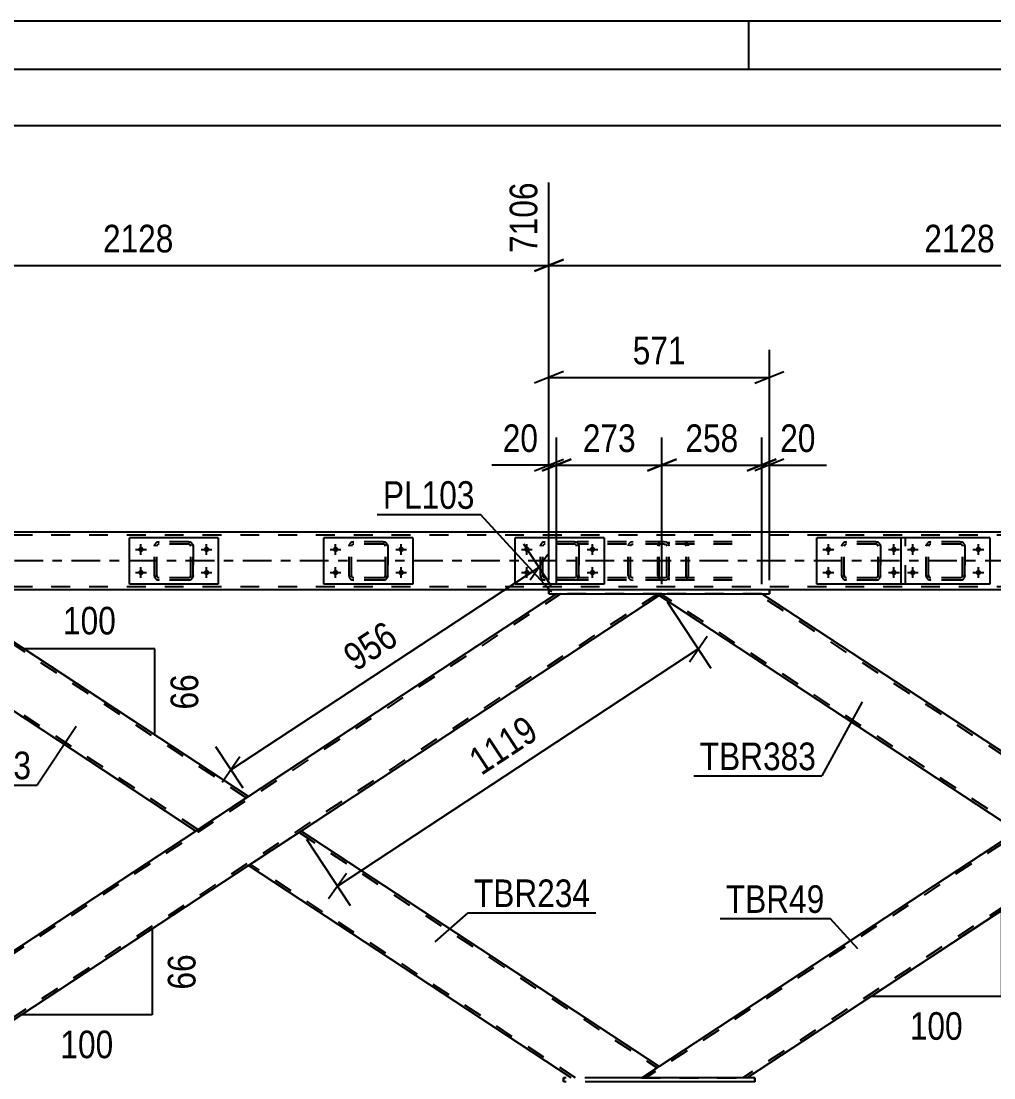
# Model space of a CAD drawing. Header units: millimetres. Extents: x -857 to 332, y -866 to -25.
# Drawn here: x -583.1 to -482.2, y -134.6 to -25.1 of the extents above; entities that cross this region are included whole.
import ezdxf

# ---------------------------------------------------------------- set-up
doc = ezdxf.new("R2010")
doc.units = ezdxf.units.MM
doc.linetypes.add('DXK_LINE_DOT2', pattern=[3.9198, 1.9599, -1.9599])
doc.linetypes.add('DXK_LINE_DOT3', pattern=[5.9187, 2.979, -0.9799, 0.9799, -0.9799])
doc.styles.add('Arial Narrow', font='ARIALN.TTF', dxfattribs={"height": 0.2})

# ---------------------------------------------------------------- blocks, each defined once
blk = doc.blocks.new('Unknown-570388934-1134')
at = {"color": 5, "linetype": 'Continuous'}
for p, q in [((332.35, -25.05), (-856.65, -25.05)), ((-507.65, -30.05), (-507.65, -25.05)), ((327.35, -30.05), (-851.65, -30.05))]:
    blk.add_line(p, q, dxfattribs=at)
blk = doc.blocks.new('Part-570388934-12021 - 11942')
at = {"color": 7, "linetype": 'DXK_LINE_DOT2'}
for p, q in [((-497.99, -79.51), (-497.96, -79.33)), ((-497.96, -79.33), (-497.99, -79.51)), ((-497.99, -82.55), (-497.99, -79.51)), ((-497.99, -79.51), (-497.99, -79.51)), ((-497.99, -82.55), (-497.99, -79.51)), ((-497.75, -79.51), (-497.73, -79.42)), ((-497.73, -79.42), (-497.75, -79.51)), ((-497.75, -82.55), (-497.75, -79.51)), ((-497.75, -79.51), (-497.75, -79.51)), ((-497.75, -82.55), (-497.75, -79.51)), ((-497.73, -79.42), (-497.68, -79.34)), ((-497.68, -79.34), (-497.73, -79.42)), ((-497.7, -79.07), (-497.51, -79.03)), ((-497.51, -79.03), (-497.7, -79.07)), ((-497.68, -79.34), (-497.6, -79.29)), ((-497.51, -79.27), (-497.6, -79.29)), ((-494.47, -79.03), (-497.51, -79.03)), ((-494.47, -79.27), (-497.51, -79.27)), ((-494.47, -79.03), (-494.29, -79.07)), ((-494.29, -79.07), (-494.47, -79.03)), ((-494.38, -79.29), (-494.47, -79.27)), ((-494.38, -79.29), (-494.3, -79.34)), ((-494.3, -79.34), (-494.38, -79.29)), ((-494.3, -79.34), (-494.25, -79.42)), ((-494.25, -79.42), (-494.3, -79.34)), ((-494.25, -79.42), (-494.23, -79.51)), ((-494.23, -79.51), (-494.25, -79.42)), ((-494.23, -82.55), (-494.23, -79.51)), ((-494.23, -79.51), (-494.23, -79.51)), ((-494.23, -82.55), (-494.23, -79.51)), ((-494.03, -79.33), (-493.99, -79.51)), ((-493.99, -79.51), (-494.03, -79.33)), ((-493.99, -82.55), (-493.99, -79.51)), ((-493.99, -79.51), (-493.99, -79.51)), ((-493.99, -79.51), (-493.99, -82.55)), ((-497.99, -82.55), (-497.99, -82.55)), ((-497.96, -82.73), (-497.99, -82.55)), ((-497.99, -82.55), (-497.96, -82.73)), ((-497.75, -82.55), (-497.75, -82.55)), ((-497.73, -82.64), (-497.75, -82.55)), ((-497.75, -82.55), (-497.73, -82.64)), ((-497.68, -82.72), (-497.73, -82.64)), ((-497.73, -82.64), (-497.68, -82.72)), ((-497.51, -83.03), (-497.7, -82.99)), ((-497.7, -82.99), (-497.51, -83.03)), ((-497.6, -82.77), (-497.68, -82.72)), ((-497.68, -82.72), (-497.6, -82.77)), ((-497.51, -82.79), (-497.6, -82.77)), ((-494.47, -82.79), (-497.51, -82.79)), ((-494.47, -83.03), (-497.51, -83.03)), ((-494.38, -82.77), (-494.47, -82.79)), ((-494.29, -82.99), (-494.47, -83.03)), ((-494.47, -83.03), (-494.29, -82.99)), ((-494.3, -82.72), (-494.38, -82.77)), ((-494.25, -82.64), (-494.3, -82.72)), ((-494.3, -82.72), (-494.25, -82.64)), ((-494.23, -82.55), (-494.25, -82.64)), ((-494.25, -82.64), (-494.23, -82.55)), ((-494.23, -82.55), (-494.23, -82.55)), ((-493.99, -82.55), (-494.03, -82.73)), ((-494.03, -82.73), (-493.99, -82.55)), ((-493.99, -82.55), (-493.99, -82.55))]:
    blk.add_line(p, q, dxfattribs=at)
at = {"color": 7, "linetype": 'DXK_LINE_DOT3'}
blk.add_line((-495.99, -81.03), (-495.99, -81.03), dxfattribs=at)
at = {"color": 7, "linetype": 'DXK_LINE_DOT2'}
for centre, start, end in [((-497.51, -79.51), 112.5, 157.5), ((-497.51, -79.51), 112.5, 157.5), ((-494.47, -79.51), 22.5, 67.5), ((-494.47, -79.51), 22.5, 67.5), ((-497.51, -82.55), 202.5, 247.5), ((-497.51, -82.55), 202.5, 247.5), ((-494.47, -82.55), 292.5, 337.5), ((-494.47, -82.55), 292.5, 337.5)]:
    blk.add_arc(centre, 0.48, start, end, dxfattribs=at)
blk = doc.blocks.new('Bolt-570388934-11959 - 11942')
at = {"linetype": 'Continuous'}
for points in [[(-499.39, -79.55, -1), (-499.39, -80.11, -1)], [(-492.59, -79.55, -1), (-492.59, -80.11, -1)], [(-499.39, -81.95, -1), (-499.39, -82.51, -1)], [(-492.59, -81.95, -1), (-492.59, -82.51, -1)]]:
    blk.add_hatch(color=1, dxfattribs=at).paths.add_polyline_path(points)
at = {"color": 1, "linetype": 'Continuous'}
for p, q in [((-499.95, -79.83), (-498.83, -79.83)), ((-499.39, -80.39), (-499.39, -79.27)), ((-493.15, -79.83), (-492.03, -79.83)), ((-492.59, -80.39), (-492.59, -79.27)), ((-499.39, -82.79), (-499.39, -81.67)), ((-492.59, -82.79), (-492.59, -81.67)), ((-499.95, -82.23), (-498.83, -82.23)), ((-493.15, -82.23), (-492.03, -82.23))]:
    blk.add_line(p, q, dxfattribs=at)
blk = doc.blocks.new('Bolt-570388934-11960 - 11942')
at = {"linetype": 'Continuous'}
for points in [[(-530.64, -79.55, -1), (-530.64, -80.11, -1)], [(-523.84, -79.55, -1), (-523.84, -80.11, -1)], [(-530.64, -81.95, -1), (-530.64, -82.51, -1)], [(-523.84, -81.95, -1), (-523.84, -82.51, -1)]]:
    blk.add_hatch(color=1, dxfattribs=at).paths.add_polyline_path(points)
at = {"color": 1, "linetype": 'Continuous'}
for p, q in [((-531.2, -79.83), (-530.08, -79.83)), ((-530.64, -80.39), (-530.64, -79.27)), ((-524.4, -79.83), (-523.28, -79.83)), ((-523.84, -80.39), (-523.84, -79.27)), ((-530.64, -82.79), (-530.64, -81.67)), ((-523.84, -82.79), (-523.84, -81.67)), ((-531.2, -82.23), (-530.08, -82.23)), ((-524.4, -82.23), (-523.28, -82.23))]:
    blk.add_line(p, q, dxfattribs=at)
blk = doc.blocks.new('Part-570388934-12146 - 11942')
at = {"color": 2, "linetype": 'Continuous'}
for p, q in [((-528.36, -84.43), (-528.36, -84.03)), ((-528.36, -84.03), (-528.36, -84.03)), ((-505.5, -84.03), (-528.36, -84.03)), ((-505.5, -84.03), (-505.5, -84.43)), ((-528.36, -84.43), (-528.36, -84.43)), ((-528.36, -84.43), (-505.5, -84.43))]:
    blk.add_line(p, q, dxfattribs=at)
at = {"color": 7, "linetype": 'DXK_LINE_DOT2'}
for p, q in [((-528.36, -84.03), (-528.36, -84.43)), ((-505.5, -84.03), (-505.5, -84.03)), ((-505.5, -84.43), (-505.5, -84.03)), ((-505.5, -84.43), (-505.5, -84.43))]:
    blk.add_line(p, q, dxfattribs=at)
blk = doc.blocks.new('Part-570388934-11996 - 11942')
at = {"color": 2, "linetype": 'Continuous'}
for p, q in [((-522.64, -78.63), (-531.84, -78.63)), ((-531.84, -83.43), (-531.84, -78.63)), ((-522.64, -78.63), (-522.64, -83.43)), ((-522.64, -83.43), (-531.84, -83.43))]:
    blk.add_line(p, q, dxfattribs=at)
blk = doc.blocks.new('Bolt-570388934-12007 - 11942')
at = {"linetype": 'Continuous'}
for points in [[(-490.64, -79.55, -1), (-490.64, -80.11, -1)], [(-483.84, -79.55, -1), (-483.84, -80.11, -1)], [(-490.64, -81.95, -1), (-490.64, -82.51, -1)], [(-483.84, -81.95, -1), (-483.84, -82.51, -1)]]:
    blk.add_hatch(color=1, dxfattribs=at).paths.add_polyline_path(points)
at = {"color": 1, "linetype": 'Continuous'}
for p, q in [((-491.2, -79.83), (-490.08, -79.83)), ((-490.64, -80.39), (-490.64, -79.27)), ((-484.4, -79.83), (-483.28, -79.83)), ((-483.84, -80.39), (-483.84, -79.27)), ((-490.64, -82.79), (-490.64, -81.67)), ((-483.84, -82.79), (-483.84, -81.67)), ((-491.2, -82.23), (-490.08, -82.23)), ((-484.4, -82.23), (-483.28, -82.23))]:
    blk.add_line(p, q, dxfattribs=at)
blk = doc.blocks.new('Part-570388934-12009 - 11942')
at = {"color": 7, "linetype": 'DXK_LINE_DOT2'}
for p, q in [((-549.07, -79.51), (-549.04, -79.33)), ((-549.04, -79.33), (-549.07, -79.51)), ((-549.07, -82.55), (-549.07, -79.51)), ((-549.07, -79.51), (-549.07, -79.51)), ((-549.07, -82.55), (-549.07, -79.51)), ((-548.83, -79.51), (-548.81, -79.42)), ((-548.81, -79.42), (-548.83, -79.51)), ((-548.83, -82.55), (-548.83, -79.51)), ((-548.83, -79.51), (-548.83, -79.51)), ((-548.83, -82.55), (-548.83, -79.51)), ((-548.81, -79.42), (-548.76, -79.34)), ((-548.76, -79.34), (-548.81, -79.42)), ((-548.78, -79.07), (-548.59, -79.03)), ((-548.59, -79.03), (-548.78, -79.07)), ((-548.76, -79.34), (-548.69, -79.29)), ((-548.59, -79.27), (-548.69, -79.29)), ((-545.55, -79.03), (-548.59, -79.03)), ((-545.55, -79.27), (-548.59, -79.27)), ((-545.55, -79.03), (-545.37, -79.07)), ((-545.37, -79.07), (-545.55, -79.03)), ((-545.46, -79.29), (-545.55, -79.27)), ((-545.46, -79.29), (-545.38, -79.34)), ((-545.38, -79.34), (-545.46, -79.29)), ((-545.38, -79.34), (-545.33, -79.42)), ((-545.33, -79.42), (-545.38, -79.34)), ((-545.33, -79.42), (-545.31, -79.51)), ((-545.31, -79.51), (-545.33, -79.42)), ((-545.31, -82.55), (-545.31, -79.51)), ((-545.31, -79.51), (-545.31, -79.51)), ((-545.31, -82.55), (-545.31, -79.51)), ((-545.11, -79.33), (-545.07, -79.51)), ((-545.07, -79.51), (-545.11, -79.33)), ((-545.07, -82.55), (-545.07, -79.51)), ((-545.07, -79.51), (-545.07, -79.51)), ((-545.07, -79.51), (-545.07, -82.55)), ((-549.07, -82.55), (-549.07, -82.55)), ((-549.04, -82.73), (-549.07, -82.55)), ((-549.07, -82.55), (-549.04, -82.73)), ((-548.83, -82.55), (-548.83, -82.55)), ((-548.81, -82.64), (-548.83, -82.55)), ((-548.83, -82.55), (-548.81, -82.64)), ((-548.76, -82.72), (-548.81, -82.64)), ((-548.81, -82.64), (-548.76, -82.72)), ((-548.59, -83.03), (-548.78, -82.99)), ((-548.78, -82.99), (-548.59, -83.03)), ((-548.69, -82.77), (-548.76, -82.72)), ((-548.76, -82.72), (-548.69, -82.77)), ((-548.59, -82.79), (-548.69, -82.77)), ((-545.55, -82.79), (-548.59, -82.79)), ((-545.55, -83.03), (-548.59, -83.03)), ((-545.46, -82.77), (-545.55, -82.79)), ((-545.37, -82.99), (-545.55, -83.03)), ((-545.55, -83.03), (-545.37, -82.99)), ((-545.38, -82.72), (-545.46, -82.77)), ((-545.33, -82.64), (-545.38, -82.72)), ((-545.38, -82.72), (-545.33, -82.64)), ((-545.31, -82.55), (-545.33, -82.64)), ((-545.33, -82.64), (-545.31, -82.55)), ((-545.31, -82.55), (-545.31, -82.55)), ((-545.07, -82.55), (-545.11, -82.73)), ((-545.11, -82.73), (-545.07, -82.55)), ((-545.07, -82.55), (-545.07, -82.55))]:
    blk.add_line(p, q, dxfattribs=at)
at = {"color": 7, "linetype": 'DXK_LINE_DOT3'}
blk.add_line((-547.07, -81.03), (-547.07, -81.03), dxfattribs=at)
at = {"color": 7, "linetype": 'DXK_LINE_DOT2'}
for centre, start, end in [((-548.59, -79.51), 112.5, 157.5), ((-548.59, -79.51), 112.5, 157.5), ((-545.55, -79.51), 22.5, 67.5), ((-545.55, -79.51), 22.5, 67.5), ((-548.59, -82.55), 202.5, 247.5), ((-548.59, -82.55), 202.5, 247.5), ((-545.55, -82.55), 292.5, 337.5), ((-545.55, -82.55), 292.5, 337.5)]:
    blk.add_arc(centre, 0.48, start, end, dxfattribs=at)
blk = doc.blocks.new('Part-570388934-12034 - 11942')
at = {"color": 7, "linetype": 'DXK_LINE_DOT2'}
for p, q in [((-489.24, -79.51), (-489.2, -79.33)), ((-489.2, -79.33), (-489.24, -79.51)), ((-489.24, -82.55), (-489.24, -79.51)), ((-489.24, -79.51), (-489.24, -79.51)), ((-489.24, -82.55), (-489.24, -79.51)), ((-489, -79.51), (-488.98, -79.42)), ((-488.98, -79.42), (-489, -79.51)), ((-489, -82.55), (-489, -79.51)), ((-489, -79.51), (-489, -79.51)), ((-489, -82.55), (-489, -79.51)), ((-488.98, -79.42), (-488.93, -79.34)), ((-488.93, -79.34), (-488.98, -79.42)), ((-488.94, -79.07), (-488.76, -79.03)), ((-488.76, -79.03), (-488.94, -79.07)), ((-488.93, -79.34), (-488.85, -79.29)), ((-488.76, -79.27), (-488.85, -79.29)), ((-485.72, -79.03), (-488.76, -79.03)), ((-485.72, -79.27), (-488.76, -79.27)), ((-485.72, -79.03), (-485.53, -79.07)), ((-485.53, -79.07), (-485.72, -79.03)), ((-485.63, -79.29), (-485.72, -79.27)), ((-485.63, -79.29), (-485.55, -79.34)), ((-485.55, -79.34), (-485.63, -79.29)), ((-485.55, -79.34), (-485.5, -79.42)), ((-485.5, -79.42), (-485.55, -79.34)), ((-485.5, -79.42), (-485.48, -79.51)), ((-485.48, -79.51), (-485.5, -79.42)), ((-485.48, -82.55), (-485.48, -79.51)), ((-485.48, -79.51), (-485.48, -79.51)), ((-485.48, -82.55), (-485.48, -79.51)), ((-485.27, -79.33), (-485.24, -79.51)), ((-485.24, -79.51), (-485.27, -79.33)), ((-485.24, -82.55), (-485.24, -79.51)), ((-485.24, -79.51), (-485.24, -79.51)), ((-485.24, -79.51), (-485.24, -82.55)), ((-489.24, -82.55), (-489.24, -82.55)), ((-489.2, -82.73), (-489.24, -82.55)), ((-489.24, -82.55), (-489.2, -82.73)), ((-489, -82.55), (-489, -82.55)), ((-488.98, -82.64), (-489, -82.55)), ((-489, -82.55), (-488.98, -82.64)), ((-488.93, -82.72), (-488.98, -82.64)), ((-488.98, -82.64), (-488.93, -82.72)), ((-488.76, -83.03), (-488.94, -82.99)), ((-488.94, -82.99), (-488.76, -83.03)), ((-488.85, -82.77), (-488.93, -82.72)), ((-488.93, -82.72), (-488.85, -82.77)), ((-488.76, -82.79), (-488.85, -82.77)), ((-485.72, -82.79), (-488.76, -82.79)), ((-485.72, -83.03), (-488.76, -83.03)), ((-485.63, -82.77), (-485.72, -82.79)), ((-485.53, -82.99), (-485.72, -83.03)), ((-485.72, -83.03), (-485.53, -82.99)), ((-485.55, -82.72), (-485.63, -82.77)), ((-485.5, -82.64), (-485.55, -82.72)), ((-485.55, -82.72), (-485.5, -82.64)), ((-485.48, -82.55), (-485.5, -82.64)), ((-485.5, -82.64), (-485.48, -82.55)), ((-485.48, -82.55), (-485.48, -82.55)), ((-485.24, -82.55), (-485.27, -82.73)), ((-485.27, -82.73), (-485.24, -82.55)), ((-485.24, -82.55), (-485.24, -82.55))]:
    blk.add_line(p, q, dxfattribs=at)
at = {"color": 7, "linetype": 'DXK_LINE_DOT3'}
blk.add_line((-487.24, -81.03), (-487.24, -81.03), dxfattribs=at)
at = {"color": 7, "linetype": 'DXK_LINE_DOT2'}
for centre, start, end in [((-488.76, -79.51), 112.5, 157.5), ((-488.76, -79.51), 112.5, 157.5), ((-485.72, -79.51), 22.5, 67.5), ((-485.72, -79.51), 22.5, 67.5), ((-488.76, -82.55), 202.5, 247.5), ((-488.76, -82.55), 202.5, 247.5), ((-485.72, -82.55), 292.5, 337.5), ((-485.72, -82.55), 292.5, 337.5)]:
    blk.add_arc(centre, 0.48, start, end, dxfattribs=at)
blk = doc.blocks.new('Bolt-570388934-12035 - 11942')
at = {"linetype": 'Continuous'}
for points in [[(-570.64, -79.55, -1), (-570.64, -80.11, -1)], [(-563.84, -79.55, -1), (-563.84, -80.11, -1)], [(-570.64, -81.95, -1), (-570.64, -82.51, -1)], [(-563.84, -81.95, -1), (-563.84, -82.51, -1)]]:
    blk.add_hatch(color=1, dxfattribs=at).paths.add_polyline_path(points)
at = {"color": 1, "linetype": 'Continuous'}
for p, q in [((-571.2, -79.83), (-570.08, -79.83)), ((-570.64, -80.39), (-570.64, -79.27)), ((-564.4, -79.83), (-563.28, -79.83)), ((-563.84, -80.39), (-563.84, -79.27)), ((-570.64, -82.79), (-570.64, -81.67)), ((-563.84, -82.79), (-563.84, -81.67)), ((-571.2, -82.23), (-570.08, -82.23)), ((-564.4, -82.23), (-563.28, -82.23))]:
    blk.add_line(p, q, dxfattribs=at)
blk = doc.blocks.new('Part-570388934-12051 - 11942')
at = {"color": 2, "linetype": 'Continuous'}
for p, q in [((-562.64, -78.63), (-571.84, -78.63)), ((-571.84, -83.43), (-571.84, -78.63)), ((-562.64, -78.63), (-562.64, -83.43)), ((-562.64, -83.43), (-571.84, -83.43))]:
    blk.add_line(p, q, dxfattribs=at)
blk = doc.blocks.new('Part-570388934-12053 - 11942')
at = {"color": 2, "linetype": 'Continuous'}
for p, q in [((-482.64, -78.63), (-491.84, -78.63)), ((-491.84, -83.43), (-491.84, -78.63)), ((-482.64, -78.63), (-482.64, -83.43)), ((-482.64, -83.43), (-491.84, -83.43))]:
    blk.add_line(p, q, dxfattribs=at)
blk = doc.blocks.new('Part-570388934-12088 - 11942')
at = {"color": 7, "linetype": 'DXK_LINE_DOT2'}
for p, q in [((-569.24, -79.51), (-569.2, -79.33)), ((-569.2, -79.33), (-569.24, -79.51)), ((-569.24, -82.55), (-569.24, -79.51)), ((-569.24, -79.51), (-569.24, -79.51)), ((-569.24, -82.55), (-569.24, -79.51)), ((-569, -79.51), (-568.98, -79.42)), ((-568.98, -79.42), (-569, -79.51)), ((-569, -82.55), (-569, -79.51)), ((-569, -79.51), (-569, -79.51)), ((-569, -82.55), (-569, -79.51)), ((-568.98, -79.42), (-568.93, -79.34)), ((-568.93, -79.34), (-568.98, -79.42)), ((-568.94, -79.07), (-568.76, -79.03)), ((-568.76, -79.03), (-568.94, -79.07)), ((-568.93, -79.34), (-568.85, -79.29)), ((-568.76, -79.27), (-568.85, -79.29)), ((-565.72, -79.03), (-568.76, -79.03)), ((-565.72, -79.27), (-568.76, -79.27)), ((-565.72, -79.03), (-565.53, -79.07)), ((-565.53, -79.07), (-565.72, -79.03)), ((-565.63, -79.29), (-565.72, -79.27)), ((-565.63, -79.29), (-565.55, -79.34)), ((-565.55, -79.34), (-565.63, -79.29)), ((-565.55, -79.34), (-565.5, -79.42)), ((-565.5, -79.42), (-565.55, -79.34)), ((-565.5, -79.42), (-565.48, -79.51)), ((-565.48, -79.51), (-565.5, -79.42)), ((-565.48, -82.55), (-565.48, -79.51)), ((-565.48, -79.51), (-565.48, -79.51)), ((-565.48, -82.55), (-565.48, -79.51)), ((-565.27, -79.33), (-565.24, -79.51)), ((-565.24, -79.51), (-565.27, -79.33)), ((-565.24, -82.55), (-565.24, -79.51)), ((-565.24, -79.51), (-565.24, -79.51)), ((-565.24, -79.51), (-565.24, -82.55)), ((-569.24, -82.55), (-569.24, -82.55)), ((-569.2, -82.73), (-569.24, -82.55)), ((-569.24, -82.55), (-569.2, -82.73)), ((-569, -82.55), (-569, -82.55)), ((-568.98, -82.64), (-569, -82.55)), ((-569, -82.55), (-568.98, -82.64)), ((-568.93, -82.72), (-568.98, -82.64)), ((-568.98, -82.64), (-568.93, -82.72)), ((-568.76, -83.03), (-568.94, -82.99)), ((-568.94, -82.99), (-568.76, -83.03)), ((-568.85, -82.77), (-568.93, -82.72)), ((-568.93, -82.72), (-568.85, -82.77)), ((-568.76, -82.79), (-568.85, -82.77)), ((-565.72, -82.79), (-568.76, -82.79)), ((-565.72, -83.03), (-568.76, -83.03)), ((-565.63, -82.77), (-565.72, -82.79)), ((-565.53, -82.99), (-565.72, -83.03)), ((-565.72, -83.03), (-565.53, -82.99)), ((-565.55, -82.72), (-565.63, -82.77)), ((-565.5, -82.64), (-565.55, -82.72)), ((-565.55, -82.72), (-565.5, -82.64)), ((-565.48, -82.55), (-565.5, -82.64)), ((-565.5, -82.64), (-565.48, -82.55)), ((-565.48, -82.55), (-565.48, -82.55)), ((-565.24, -82.55), (-565.27, -82.73)), ((-565.27, -82.73), (-565.24, -82.55)), ((-565.24, -82.55), (-565.24, -82.55))]:
    blk.add_line(p, q, dxfattribs=at)
at = {"color": 7, "linetype": 'DXK_LINE_DOT3'}
blk.add_line((-567.24, -81.03), (-567.24, -81.03), dxfattribs=at)
at = {"color": 7, "linetype": 'DXK_LINE_DOT2'}
for centre, start, end in [((-568.76, -79.51), 112.5, 157.5), ((-568.76, -79.51), 112.5, 157.5), ((-565.72, -79.51), 22.5, 67.5), ((-565.72, -79.51), 22.5, 67.5), ((-568.76, -82.55), 202.5, 247.5), ((-568.76, -82.55), 202.5, 247.5), ((-565.72, -82.55), 292.5, 337.5), ((-565.72, -82.55), 292.5, 337.5)]:
    blk.add_arc(centre, 0.48, start, end, dxfattribs=at)
blk = doc.blocks.new('Part-570388934-12131 - 11942')
at = {"color": 7, "linetype": 'DXK_LINE_DOT2'}
for p, q in [((-516.4, -79.03), (-525.42, -79.03)), ((-516.4, -79.27), (-525.42, -79.27)), ((-520.11, -79.33), (-520.15, -79.51)), ((-520.15, -82.55), (-520.15, -79.51)), ((-519.9, -79.51), (-519.88, -79.42)), ((-519.9, -82.55), (-519.9, -79.51)), ((-519.88, -79.42), (-519.82, -79.34)), ((-519.64, -79.03), (-519.84, -79.07)), ((-519.82, -79.34), (-519.74, -79.29)), ((-519.74, -79.29), (-519.64, -79.27)), ((-516.21, -79.07), (-516.4, -79.03)), ((-516.4, -79.27), (-516.31, -79.29)), ((-516.31, -79.29), (-516.22, -79.34)), ((-516.22, -79.34), (-516.17, -79.42)), ((-516.17, -79.42), (-516.15, -79.51)), ((-516.15, -82.55), (-516.15, -79.51)), ((-515.89, -79.51), (-515.93, -79.33)), ((-515.89, -82.55), (-515.89, -79.51)), ((-516.4, -82.79), (-525.42, -82.79)), ((-516.4, -83.03), (-525.42, -83.03)), ((-520.15, -82.55), (-520.11, -82.73)), ((-519.88, -82.64), (-519.9, -82.55)), ((-519.82, -82.72), (-519.88, -82.64)), ((-519.84, -82.99), (-519.64, -83.03)), ((-519.74, -82.77), (-519.82, -82.72)), ((-519.64, -82.79), (-519.74, -82.77)), ((-516.31, -82.77), (-516.4, -82.79)), ((-516.4, -83.03), (-516.21, -82.99)), ((-516.22, -82.72), (-516.31, -82.77)), ((-516.17, -82.64), (-516.22, -82.72)), ((-516.15, -82.55), (-516.17, -82.64)), ((-515.93, -82.73), (-515.89, -82.55))]:
    blk.add_line(p, q, dxfattribs=at)
for centre, start, end in [((-519.66, -79.53), 110.7583, 155.68), ((-516.39, -79.53), 24.32, 69.2417), ((-519.66, -82.53), 204.32, 249.2417), ((-516.39, -82.53), 290.7583, 335.68)]:
    blk.add_arc(centre, 0.496, start, end, dxfattribs=at)
blk = doc.blocks.new('Part-570388934-12237 - 11942')
at = {"color": 2, "linetype": 'Continuous'}
for p, q in [((-602.07, -84.62), (-602.03, -84.6)), ((-564.96, -109.03), (-602.07, -84.62)), ((-601.78, -84.43), (-602.03, -84.6)), ((-601.79, -84.43), (-601.83, -84.47)), ((-559.5, -105.44), (-591.44, -84.43)), ((-559.77, -105.62), (-564.96, -109.03)), ((-559.53, -105.46), (-559.77, -105.62)), ((-559.5, -105.44), (-559.53, -105.46))]:
    blk.add_line(p, q, dxfattribs=at)
at = {"color": 7, "linetype": 'DXK_LINE_DOT2'}
for p, q in [((-602.03, -84.6), (-602.07, -84.62)), ((-564.74, -108.89), (-601.85, -84.48)), ((-591.44, -84.43), (-601.79, -84.43)), ((-601.79, -84.43), (-601.79, -84.43)), ((-601.78, -84.43), (-601.78, -84.43)), ((-559.72, -105.58), (-591.87, -84.43)), ((-559.93, -105.73), (-559.93, -105.73)), ((-559.93, -105.73), (-559.93, -105.73)), ((-559.77, -105.62), (-559.63, -105.52))]:
    blk.add_line(p, q, dxfattribs=at)
blk = doc.blocks.new('Part-570388934-12242 - 11942')
at = {"color": 2, "linetype": 'Continuous'}
for p, q in [((-516.93, -84.62), (-516.9, -84.6)), ((-479.82, -109.03), (-516.93, -84.62)), ((-516.64, -84.43), (-516.9, -84.6)), ((-516.66, -84.43), (-516.7, -84.47)), ((-474.36, -105.44), (-506.3, -84.43)), ((-474.63, -105.62), (-479.82, -109.03)), ((-474.4, -105.46), (-474.63, -105.62)), ((-474.36, -105.44), (-474.4, -105.46))]:
    blk.add_line(p, q, dxfattribs=at)
at = {"color": 7, "linetype": 'DXK_LINE_DOT2'}
for p, q in [((-516.9, -84.6), (-516.93, -84.62)), ((-479.6, -108.89), (-516.71, -84.48)), ((-506.3, -84.43), (-516.66, -84.43)), ((-516.66, -84.43), (-516.66, -84.43)), ((-516.64, -84.43), (-516.64, -84.43)), ((-474.58, -105.58), (-506.74, -84.43)), ((-474.8, -105.73), (-474.8, -105.73)), ((-474.8, -105.73), (-474.8, -105.73)), ((-474.63, -105.62), (-474.49, -105.52))]:
    blk.add_line(p, q, dxfattribs=at)
blk = doc.blocks.new('Part-570388934-12485 - 11942')
at = {"color": 2, "linetype": 'Continuous'}
for p, q in [((-554.04, -109.03), (-559.5, -112.62)), ((-516.93, -133.44), (-554.04, -109.03)), ((-526.04, -134.63), (-559.5, -112.62)), ((-516.96, -133.46), (-518.74, -134.63)), ((-516.93, -133.44), (-516.96, -133.46))]:
    blk.add_line(p, q, dxfattribs=at)
at = {"color": 7, "linetype": 'DXK_LINE_DOT2'}
for p, q in [((-554.07, -109.05), (-554.48, -109.32)), ((-554.48, -109.32), (-554.48, -109.32)), ((-554.48, -109.32), (-554.48, -109.32)), ((-554.26, -109.17), (-517.15, -133.58)), ((-559.28, -112.48), (-559.26, -112.47)), ((-525.6, -134.63), (-559.28, -112.48)), ((-559.06, -112.33), (-559.06, -112.33)), ((-517.15, -133.58), (-517.37, -133.73)), ((-516.93, -133.44), (-516.93, -133.44)), ((-516.93, -133.44), (-516.93, -133.44)), ((-518.74, -134.63), (-526.04, -134.63)), ((-526.04, -134.63), (-526.04, -134.63)), ((-517.37, -133.73), (-517.37, -133.73)), ((-517.37, -133.73), (-517.37, -133.73))]:
    blk.add_line(p, q, dxfattribs=at)
blk = doc.blocks.new('Part-570388934-12304 - 11942')
at = {"color": 2, "linetype": 'Continuous'}
for p, q in [((-491.84, -78.63), (-500.59, -78.63)), ((-500.59, -83.43), (-500.59, -78.63)), ((-491.84, -83.43), (-500.59, -83.43))]:
    blk.add_line(p, q, dxfattribs=at)
at = {"color": 7, "linetype": 'DXK_LINE_DOT2'}
for p, q in [((-491.39, -78.63), (-491.84, -78.63)), ((-491.39, -83.43), (-491.39, -78.63)), ((-491.39, -83.43), (-491.84, -83.43))]:
    blk.add_line(p, q, dxfattribs=at)
blk = doc.blocks.new('Part-570388934-12305 - 11942')
at = {"color": 2, "linetype": 'Continuous'}
for p, q in [((-542.47, -78.63), (-551.67, -78.63)), ((-551.67, -83.43), (-551.67, -78.63)), ((-542.47, -78.63), (-542.47, -83.43)), ((-542.47, -83.43), (-551.67, -83.43))]:
    blk.add_line(p, q, dxfattribs=at)
blk = doc.blocks.new('Part-570388934-12313 - 11942')
at = {"color": 7, "linetype": 'DXK_LINE_DOT2'}
for p, q in [((-526.84, -135.03), (-526.84, -134.63)), ((-526.84, -134.63), (-526.84, -134.63)), ((-526.84, -134.63), (-526.84, -135.03)), ((-522.64, -134.63), (-526.84, -134.63)), ((-507.02, -134.63), (-507.02, -134.63)), ((-507.02, -134.63), (-507.02, -135.03)), ((-526.84, -135.03), (-526.84, -135.03)), ((-522.64, -135.03), (-526.84, -135.03)), ((-507.02, -135.03), (-507.02, -135.03))]:
    blk.add_line(p, q, dxfattribs=at)
at = {"color": 2, "linetype": 'Continuous'}
for p, q in [((-507.02, -134.63), (-522.64, -134.63)), ((-507.02, -135.03), (-507.02, -134.63)), ((-507.02, -135.03), (-522.64, -135.03))]:
    blk.add_line(p, q, dxfattribs=at)
blk = doc.blocks.new('Part-570388934-12421 - 11942')
at = {"color": 7, "linetype": 'DXK_LINE_DOT2'}
for p, q in [((-517.04, -79.33), (-517.06, -79.51)), ((-517.06, -82.55), (-517.06, -79.51)), ((-516.98, -79.17), (-517.04, -79.33)), ((-516.89, -79.07), (-516.98, -79.17)), ((-516.93, -79.51), (-516.92, -79.42)), ((-516.93, -82.55), (-516.93, -79.51)), ((-516.92, -79.42), (-516.89, -79.34)), ((-516.79, -79.03), (-516.89, -79.07)), ((-516.89, -79.34), (-516.84, -79.29)), ((-516.84, -79.29), (-516.79, -79.27)), ((-509.35, -79.03), (-516.79, -79.03)), ((-509.35, -79.27), (-516.79, -79.27)), ((-515.89, -79.27), (-515.89, -79.03)), ((-514.19, -79.07), (-514.38, -79.03)), ((-514.38, -79.27), (-514.29, -79.29)), ((-514.29, -79.29), (-514.21, -79.34)), ((-514.21, -79.34), (-514.15, -79.42)), ((-514.15, -79.42), (-514.13, -79.51)), ((-514.13, -82.55), (-514.13, -79.51)), ((-513.88, -79.51), (-513.92, -79.33)), ((-513.88, -82.55), (-513.88, -79.51)), ((-517.06, -82.55), (-517.04, -82.73)), ((-517.04, -82.73), (-516.98, -82.89)), ((-516.98, -82.89), (-516.89, -82.99)), ((-516.92, -82.64), (-516.93, -82.55)), ((-516.89, -82.72), (-516.92, -82.64)), ((-516.84, -82.77), (-516.89, -82.72)), ((-516.89, -82.99), (-516.79, -83.03)), ((-516.79, -82.79), (-516.84, -82.77)), ((-509.35, -82.79), (-516.79, -82.79)), ((-509.35, -83.03), (-516.79, -83.03)), ((-515.89, -83.03), (-515.89, -82.79)), ((-514.29, -82.77), (-514.38, -82.79)), ((-514.38, -83.03), (-514.19, -82.99)), ((-514.21, -82.72), (-514.29, -82.77)), ((-514.15, -82.64), (-514.21, -82.72)), ((-514.13, -82.55), (-514.15, -82.64)), ((-513.92, -82.73), (-513.88, -82.55))]:
    blk.add_line(p, q, dxfattribs=at)
for centre, start, end in [((-514.37, -79.53), 23.8952, 68.8487), ((-514.37, -82.53), 291.1513, 336.1048)]:
    blk.add_arc(centre, 0.492, start, end, dxfattribs=at)
blk = doc.blocks.new('Bolt-570388934-12444 - 11942')
at = {"linetype": 'Continuous'}
for points in [[(-550.47, -79.55, -1), (-550.47, -80.11, -1)], [(-543.67, -79.55, -1), (-543.67, -80.11, -1)], [(-550.47, -81.95, -1), (-550.47, -82.51, -1)], [(-543.67, -81.95, -1), (-543.67, -82.51, -1)]]:
    blk.add_hatch(color=1, dxfattribs=at).paths.add_polyline_path(points)
at = {"color": 1, "linetype": 'Continuous'}
for p, q in [((-551.03, -79.83), (-549.91, -79.83)), ((-550.47, -80.39), (-550.47, -79.27)), ((-544.23, -79.83), (-543.11, -79.83)), ((-543.67, -80.39), (-543.67, -79.27)), ((-550.47, -82.79), (-550.47, -81.67)), ((-543.67, -82.79), (-543.67, -81.67)), ((-551.03, -82.23), (-549.91, -82.23)), ((-544.23, -82.23), (-543.11, -82.23))]:
    blk.add_line(p, q, dxfattribs=at)
blk = doc.blocks.new('Part-570388934-12462 - 11942')
at = {"color": 7, "linetype": 'DXK_LINE_DOT2'}
for p, q in [((-529.24, -79.51), (-529.2, -79.33)), ((-529.2, -79.33), (-529.24, -79.51)), ((-529.24, -82.55), (-529.24, -79.51)), ((-529.24, -79.51), (-529.24, -79.51)), ((-529.24, -82.55), (-529.24, -79.51)), ((-529, -79.51), (-528.98, -79.42)), ((-528.98, -79.42), (-529, -79.51)), ((-529, -82.55), (-529, -79.51)), ((-529, -79.51), (-529, -79.51)), ((-529, -82.55), (-529, -79.51)), ((-528.98, -79.42), (-528.93, -79.34)), ((-528.93, -79.34), (-528.98, -79.42)), ((-528.94, -79.07), (-528.76, -79.03)), ((-528.76, -79.03), (-528.94, -79.07)), ((-528.93, -79.34), (-528.85, -79.29)), ((-528.76, -79.27), (-528.85, -79.29)), ((-525.72, -79.03), (-528.76, -79.03)), ((-525.72, -79.27), (-528.76, -79.27)), ((-525.72, -79.03), (-525.53, -79.07)), ((-525.53, -79.07), (-525.72, -79.03)), ((-525.63, -79.29), (-525.72, -79.27)), ((-525.63, -79.29), (-525.55, -79.34)), ((-525.55, -79.34), (-525.63, -79.29)), ((-525.55, -79.34), (-525.5, -79.42)), ((-525.5, -79.42), (-525.55, -79.34)), ((-525.5, -79.42), (-525.48, -79.51)), ((-525.48, -79.51), (-525.5, -79.42)), ((-525.48, -82.55), (-525.48, -79.51)), ((-525.48, -79.51), (-525.48, -79.51)), ((-525.48, -82.55), (-525.48, -79.51)), ((-525.27, -79.33), (-525.24, -79.51)), ((-525.24, -79.51), (-525.27, -79.33)), ((-525.24, -82.55), (-525.24, -79.51)), ((-525.24, -79.51), (-525.24, -79.51)), ((-525.24, -79.51), (-525.24, -82.55)), ((-529.24, -82.55), (-529.24, -82.55)), ((-529.2, -82.73), (-529.24, -82.55)), ((-529.24, -82.55), (-529.2, -82.73)), ((-529, -82.55), (-529, -82.55)), ((-528.98, -82.64), (-529, -82.55)), ((-529, -82.55), (-528.98, -82.64)), ((-528.93, -82.72), (-528.98, -82.64)), ((-528.98, -82.64), (-528.93, -82.72)), ((-528.76, -83.03), (-528.94, -82.99)), ((-528.94, -82.99), (-528.76, -83.03)), ((-528.85, -82.77), (-528.93, -82.72)), ((-528.93, -82.72), (-528.85, -82.77)), ((-528.76, -82.79), (-528.85, -82.77)), ((-525.72, -82.79), (-528.76, -82.79)), ((-525.72, -83.03), (-528.76, -83.03)), ((-525.63, -82.77), (-525.72, -82.79)), ((-525.53, -82.99), (-525.72, -83.03)), ((-525.72, -83.03), (-525.53, -82.99)), ((-525.55, -82.72), (-525.63, -82.77)), ((-525.5, -82.64), (-525.55, -82.72)), ((-525.55, -82.72), (-525.5, -82.64)), ((-525.48, -82.55), (-525.5, -82.64)), ((-525.5, -82.64), (-525.48, -82.55)), ((-525.48, -82.55), (-525.48, -82.55)), ((-525.24, -82.55), (-525.27, -82.73)), ((-525.27, -82.73), (-525.24, -82.55)), ((-525.24, -82.55), (-525.24, -82.55))]:
    blk.add_line(p, q, dxfattribs=at)
at = {"color": 7, "linetype": 'DXK_LINE_DOT3'}
blk.add_line((-527.24, -81.03), (-527.24, -81.03), dxfattribs=at)
at = {"color": 7, "linetype": 'DXK_LINE_DOT2'}
for centre, start, end in [((-528.76, -79.51), 112.5, 157.5), ((-528.76, -79.51), 112.5, 157.5), ((-525.72, -79.51), 22.5, 67.5), ((-525.72, -79.51), 22.5, 67.5), ((-528.76, -82.55), 202.5, 247.5), ((-528.76, -82.55), 202.5, 247.5), ((-525.72, -82.55), 292.5, 337.5), ((-525.72, -82.55), 292.5, 337.5)]:
    blk.add_arc(centre, 0.48, start, end, dxfattribs=at)
blk = doc.blocks.new('Part-570388934-12470 - 11942')
at = {"color": 7, "linetype": 'DXK_LINE_DOT2'}
for p, q in [((-441.99, -84.43), (-518.3, -134.63)), ((-431.94, -84.43), (-508.26, -134.63)), ((-431.51, -84.43), (-442.43, -84.43)), ((-442.43, -84.43), (-442.43, -84.43)), ((-431.51, -84.43), (-431.8, -84.62)), ((-431.51, -84.43), (-431.51, -84.43)), ((-474.36, -105.44), (-479.82, -109.03)), ((-468.91, -109.03), (-474.36, -112.62)), ((-518.74, -134.63), (-516.93, -133.44)), ((-518.74, -134.63), (-518.74, -134.63)), ((-518.74, -134.63), (-507.82, -134.63))]:
    blk.add_line(p, q, dxfattribs=at)
at = {"color": 2, "linetype": 'Continuous'}
for p, q in [((-442.43, -84.43), (-474.36, -105.44)), ((-431.8, -84.62), (-468.91, -109.03)), ((-479.82, -109.03), (-516.93, -133.44)), ((-474.36, -112.62), (-507.82, -134.63))]:
    blk.add_line(p, q, dxfattribs=at)
blk = doc.blocks.new('Part-570388934-12475 - 11942')
at = {"color": 7, "linetype": 'DXK_LINE_DOT2'}
for p, q in [((-527.12, -84.43), (-603.44, -134.63)), ((-517.08, -84.43), (-593.39, -134.63)), ((-516.64, -84.43), (-527.56, -84.43)), ((-527.56, -84.43), (-527.56, -84.43)), ((-516.64, -84.43), (-516.93, -84.62)), ((-516.64, -84.43), (-516.64, -84.43)), ((-559.5, -105.44), (-564.96, -109.03)), ((-554.04, -109.03), (-559.5, -112.62)), ((-603.87, -134.63), (-602.07, -133.44)), ((-603.87, -134.63), (-603.87, -134.63)), ((-603.87, -134.63), (-592.96, -134.63))]:
    blk.add_line(p, q, dxfattribs=at)
at = {"color": 2, "linetype": 'Continuous'}
for p, q in [((-527.56, -84.43), (-559.5, -105.44)), ((-516.93, -84.62), (-554.04, -109.03)), ((-564.96, -109.03), (-602.07, -133.44)), ((-559.5, -112.62), (-592.96, -134.63))]:
    blk.add_line(p, q, dxfattribs=at)
blk = doc.blocks.new('Part-570388934-12505 - 11942')
at = {"color": 7, "linetype": 'DXK_LINE_DOT2'}
for p, q in [((-154.64, -78.35), (-812.61, -78.35)), ((-154.64, -78.03), (-778.33, -78.03)), ((-154.64, -83.71), (-812.61, -83.71)), ((-505.5, -84.03), (-528.36, -84.03))]:
    blk.add_line(p, q, dxfattribs=at)
at = {"color": 2, "linetype": 'Continuous'}
for p, q in [((-447.51, -78.03), (-646.63, -78.03)), ((-528.36, -84.03), (-590.64, -84.03)), ((-443.23, -84.03), (-505.5, -84.03))]:
    blk.add_line(p, q, dxfattribs=at)
at = {"color": 7, "linetype": 'DXK_LINE_DOT3'}
blk.add_line((-154.64, -81.03), (-812.61, -81.03), dxfattribs=at)
blk = doc.blocks.new('StraightDimension-570388934-12778 - 11942')
at = {"color": 7, "linetype": 'Continuous'}
for p, q in [((-516.09, -85.26), (-511.56, -92.15)), ((-513.8, -91.48), (-511.95, -88.82)), ((-550.28, -114.75), (-512.88, -90.15)), ((-553.49, -109.86), (-548.96, -116.75)), ((-549.35, -113.42), (-551.2, -116.08))]:
    blk.add_line(p, q, dxfattribs=at)
at = {"color": 0}
blk.add_wipeout([(-528.43, -99.48), (-530.74, -95.98), (-537.85, -100.65), (-535.55, -104.16)], dxfattribs=at)
at = {"color": 3, "style": 'Arial Narrow'}
blk.add_text('1119', height=2.863, rotation=33.3347, dxfattribs=at).set_placement((-535.37, -103.33))
blk = doc.blocks.new('StraightDimension-570388934-13987 - 11942')
at = {"color": 7, "linetype": 'Continuous'}
for p, q in [((-527.56, -83.43), (-527.56, -68.23)), ((-516.64, -83.43), (-516.64, -68.23)), ((-529.06, -71.68), (-526.06, -70.48)), ((-527.56, -71.08), (-516.64, -71.08)), ((-515.14, -70.48), (-518.14, -71.68))]:
    blk.add_line(p, q, dxfattribs=at)
at = {"color": 0}
blk.add_wipeout([(-518.76, -70.33), (-518.76, -66.13), (-525.44, -66.13), (-525.44, -70.33)], dxfattribs=at)
at = {"color": 3, "style": 'Arial Narrow'}
blk.add_text('273', height=2.863, dxfattribs=at).set_placement((-524.84, -69.73))
blk = doc.blocks.new('StraightDimension-570388934-13142 - 11942')
at = {"color": 7, "linetype": 'Continuous'}
for p, q in [((-528.36, -83.03), (-528.36, -59.14)), ((-505.5, -83.03), (-505.5, -59.14)), ((-526.86, -61.39), (-529.86, -62.59)), ((-528.36, -61.99), (-505.5, -61.99)), ((-507, -62.59), (-504, -61.39))]:
    blk.add_line(p, q, dxfattribs=at)
at = {"color": 0}
blk.add_wipeout([(-513.59, -61.24), (-513.59, -57.04), (-520.27, -57.04), (-520.27, -61.24)], dxfattribs=at)
at = {"color": 3, "style": 'Arial Narrow'}
blk.add_text('571', height=2.863, dxfattribs=at).set_placement((-519.67, -60.64))
blk = doc.blocks.new('StraightDimension-570388934-12768 - 11942')
at = {"color": 7, "linetype": 'Continuous'}
for p, q in [((-528.11, -83.59), (-530.95, -79.28)), ((-530.31, -82.98), (-528.46, -80.33)), ((-561.32, -102.67), (-529.38, -81.66)), ((-560.05, -104.6), (-562.89, -100.29)), ((-560.4, -101.34), (-562.24, -103.99))]:
    blk.add_line(p, q, dxfattribs=at)
at = {"color": 0}
blk.add_wipeout([(-542.97, -89.7), (-545.28, -86.19), (-550.86, -89.86), (-548.56, -93.37)], dxfattribs=at)
at = {"color": 3, "style": 'Arial Narrow'}
blk.add_text('956', height=2.863, rotation=33.3347, dxfattribs=at).set_placement((-548.38, -92.54))
blk = doc.blocks.new('StraightDimension-570388934-13457 - 11942')
at = {"color": 7, "linetype": 'Continuous'}
blk.add_line((-812.61, -35.87), (-125.12, -35.87), dxfattribs=at)
blk = doc.blocks.new('AngleDimension-570388934-12653 - 11942')
at = {"color": 7, "linetype": 'Continuous'}
for p, q in [((-481.44, -117.27), (-494.97, -126.18)), ((-481.44, -117.27), (-481.44, -126.18)), ((-494.91, -126.14), (-494.97, -126.18)), ((-481.44, -126.18), (-494.97, -126.18))]:
    blk.add_line(p, q, dxfattribs=at)
at = {"color": 0}
for points in [[(-476.34, -119.3), (-480.54, -119.3), (-480.54, -124.15), (-476.34, -124.15)], [(-484.86, -131.28), (-484.86, -127.08), (-491.55, -127.08), (-491.55, -131.28)]]:
    blk.add_wipeout(points, dxfattribs=at)
at = {"color": 3, "style": 'Arial Narrow'}
blk.add_text('66', height=2.863, rotation=90.0002, dxfattribs=at).set_placement((-476.94, -123.55))
blk.add_text('100', height=2.863, dxfattribs=at).set_placement((-490.95, -130.68))
blk = doc.blocks.new('AngleDimension-570388934-12667 - 11942')
at = {"color": 7, "linetype": 'Continuous'}
for p, q in [((-579.09, -92.55), (-582.75, -90.15)), ((-569.21, -90.15), (-582.75, -90.15)), ((-569.21, -99.05), (-582.75, -90.15)), ((-569.21, -99.05), (-569.21, -90.15))]:
    blk.add_line(p, q, dxfattribs=at)
at = {"color": 0}
for points in [[(-572.64, -89.25), (-572.64, -85.05), (-579.32, -85.05), (-579.32, -89.25)], [(-564.11, -92.17), (-568.31, -92.17), (-568.31, -97.03), (-564.11, -97.03)]]:
    blk.add_wipeout(points, dxfattribs=at)
at = {"color": 3, "style": 'Arial Narrow'}
blk.add_text('100', height=2.863, dxfattribs=at).set_placement((-578.72, -88.65))
blk.add_text('66', height=2.863, rotation=90.0002, dxfattribs=at).set_placement((-564.71, -96.43))
blk = doc.blocks.new('AngleDimension-570388934-12681 - 11942')
at = {"color": 7, "linetype": 'Continuous'}
for p, q in [((-569.49, -119.19), (-583.02, -128.09)), ((-569.49, -119.19), (-569.49, -128.09)), ((-581.72, -127.23), (-583.02, -128.09)), ((-569.49, -128.09), (-583.02, -128.09))]:
    blk.add_line(p, q, dxfattribs=at)
at = {"color": 0}
for points in [[(-564.39, -121.21), (-568.59, -121.21), (-568.59, -126.07), (-564.39, -126.07)], [(-572.91, -133.19), (-572.91, -128.99), (-579.59, -128.99), (-579.59, -133.19)]]:
    blk.add_wipeout(points, dxfattribs=at)
at = {"color": 3, "style": 'Arial Narrow'}
blk.add_text('66', height=2.863, rotation=90.0002, dxfattribs=at).set_placement((-564.99, -125.47))
blk.add_text('100', height=2.863, dxfattribs=at).set_placement((-578.99, -132.59))
blk = doc.blocks.new('StraightDimension-570388934-13971 - 11942')
at = {"color": 7, "linetype": 'Continuous'}
for p, q in [((-506.3, -83.43), (-506.3, -68.23)), ((-505.5, -83.03), (-505.5, -68.23)), ((-507.8, -71.68), (-504.8, -70.48)), ((-504, -70.48), (-507, -71.68)), ((-506.3, -71.08), (-505.5, -71.08)), ((-505.5, -71.08), (-499.6, -71.08)), ((-505.5, -71.08), (-499.6, -71.08))]:
    blk.add_line(p, q, dxfattribs=at)
at = {"color": 0}
blk.add_wipeout([(-500.12, -70.33), (-500.12, -66.13), (-504.98, -66.13), (-504.98, -70.33)], dxfattribs=at)
at = {"color": 3, "style": 'Arial Narrow'}
blk.add_text('20', height=2.863, dxfattribs=at).set_placement((-504.38, -69.73))
blk = doc.blocks.new('StraightDimension-570388934-13979 - 11942')
at = {"color": 7, "linetype": 'Continuous'}
for p, q in [((-516.64, -83.43), (-516.64, -68.23)), ((-506.3, -83.43), (-506.3, -68.23)), ((-518.14, -71.68), (-515.14, -70.48)), ((-516.64, -71.08), (-506.3, -71.08)), ((-504.8, -70.48), (-507.8, -71.68))]:
    blk.add_line(p, q, dxfattribs=at)
at = {"color": 0}
blk.add_wipeout([(-508.13, -70.33), (-508.13, -66.13), (-514.81, -66.13), (-514.81, -70.33)], dxfattribs=at)
at = {"color": 3, "style": 'Arial Narrow'}
blk.add_text('258', height=2.863, dxfattribs=at).set_placement((-514.21, -69.73))
blk = doc.blocks.new('StraightDimension-570388934-13995 - 11942')
at = {"color": 7, "linetype": 'Continuous'}
for p, q in [((-528.36, -83.03), (-528.36, -68.23)), ((-527.56, -83.43), (-527.56, -68.23)), ((-528.36, -71.08), (-534.27, -71.08)), ((-528.36, -71.08), (-534.27, -71.08)), ((-529.86, -71.68), (-526.86, -70.48)), ((-526.06, -70.48), (-529.06, -71.68)), ((-528.36, -71.08), (-527.56, -71.08))]:
    blk.add_line(p, q, dxfattribs=at)
at = {"color": 0}
blk.add_wipeout([(-528.88, -70.33), (-528.88, -66.13), (-533.74, -66.13), (-533.74, -70.33)], dxfattribs=at)
at = {"color": 3, "style": 'Arial Narrow'}
blk.add_text('20', height=2.863, dxfattribs=at).set_placement((-533.14, -69.73))
blk = doc.blocks.new('StraightDimension-570388934-23549 - 11942')
at = {"color": 7, "linetype": 'Continuous'}
for p, q in [((-528.36, -83.03), (-528.36, -41.77)), ((-443.23, -83.03), (-443.23, -41.77)), ((-526.86, -49.78), (-529.86, -50.98)), ((-528.36, -50.38), (-443.23, -50.38)), ((-444.73, -50.98), (-441.73, -49.78))]:
    blk.add_line(p, q, dxfattribs=at)
at = {"color": 0}
blk.add_wipeout([(-481.54, -49.63), (-481.54, -45.43), (-490.05, -45.43), (-490.05, -49.63)], dxfattribs=at)
at = {"color": 3, "style": 'Arial Narrow'}
blk.add_text('2128', height=2.863, dxfattribs=at).set_placement((-489.45, -49.03))
at = {"color": 0, "linetype": 'Continuous'}
blk.add_wipeout([(-443.83, -41.17), (-448.03, -41.17), (-448.03, -49.68), (-443.83, -49.68)], dxfattribs=at)
at = {"color": 3, "linetype": 'Continuous', "style": 'Arial Narrow'}
blk.add_text('9235', height=2.863, rotation=90.0002, dxfattribs=at).set_placement((-444.43, -49.08))
blk = doc.blocks.new('StraightDimension-570388934-23550 - 11942')
at = {"color": 7, "linetype": 'Continuous'}
for p, q in [((-613.49, -83.03), (-613.49, -41.77)), ((-528.36, -83.03), (-528.36, -41.77)), ((-611.99, -49.78), (-614.99, -50.98)), ((-613.49, -50.38), (-528.36, -50.38)), ((-529.86, -50.98), (-526.86, -49.78))]:
    blk.add_line(p, q, dxfattribs=at)
at = {"color": 0}
blk.add_wipeout([(-566.67, -49.63), (-566.67, -45.43), (-575.18, -45.43), (-575.18, -49.63)], dxfattribs=at)
at = {"color": 3, "style": 'Arial Narrow'}
blk.add_text('2128', height=2.863, dxfattribs=at).set_placement((-574.58, -49.03))
at = {"color": 0, "linetype": 'Continuous'}
blk.add_wipeout([(-528.96, -41.17), (-533.16, -41.17), (-533.16, -49.68), (-528.96, -49.68)], dxfattribs=at)
at = {"color": 3, "linetype": 'Continuous', "style": 'Arial Narrow'}
blk.add_text('7106', height=2.863, rotation=90.0002, dxfattribs=at).set_placement((-529.56, -49.08))
blk = doc.blocks.new('Mark-570388934-12142 - 11942')
at = {"color": 30, "linetype": 'Continuous'}
for p in [(-546.16, -76.22), (-528.06, -84.26)]:
    blk.add_line(p, (-535.46, -76.22), dxfattribs=at)
at = {"color": 0}
blk.add_wipeout([(-536.06, -75.62), (-536.06, -72.62), (-545.56, -72.62), (-545.56, -75.62)], dxfattribs=at)
blk.add_wipeout([(-536.06, -75.62), (-536.06, -72.62), (-545.56, -72.62), (-545.56, -75.62)], dxfattribs=at)
at = {"color": 3, "style": 'Arial Narrow'}
blk.add_text('PL103', height=2.863, dxfattribs=at).set_placement((-545.56, -75.62))
blk = doc.blocks.new('Mark-570388934-12233 - 11942')
at = {"color": 30, "linetype": 'Continuous'}
for p in [(-577.37, -98.21), (-594.67, -104.26)]:
    blk.add_line(p, (-581.41, -104.26), dxfattribs=at)
at = {"color": 0}
blk.add_wipeout([(-582.01, -103.66), (-582.01, -100.66), (-594.07, -100.66), (-594.07, -103.66)], dxfattribs=at)
blk.add_wipeout([(-582.01, -103.66), (-582.01, -100.66), (-594.07, -100.66), (-594.07, -103.66)], dxfattribs=at)
at = {"color": 3, "style": 'Arial Narrow'}
blk.add_text('TBR383', height=2.863, dxfattribs=at).set_placement((-594.07, -103.66))
blk = doc.blocks.new('Mark-570388934-12238 - 11942')
at = {"color": 30, "linetype": 'Continuous'}
for p in [(-495.89, -95.62), (-513.32, -103.32)]:
    blk.add_line(p, (-500.06, -103.32), dxfattribs=at)
at = {"color": 0}
blk.add_wipeout([(-500.66, -102.72), (-500.66, -99.72), (-512.72, -99.72), (-512.72, -102.72)], dxfattribs=at)
blk.add_wipeout([(-500.66, -102.72), (-500.66, -99.72), (-512.72, -99.72), (-512.72, -102.72)], dxfattribs=at)
at = {"color": 3, "style": 'Arial Narrow'}
blk.add_text('TBR383', height=2.863, dxfattribs=at).set_placement((-512.72, -102.72))
blk = doc.blocks.new('Mark-570388934-12466 - 11942')
at = {"color": 30, "linetype": 'Continuous'}
for p in [(-510.62, -118.12), (-496.33, -121.25)]:
    blk.add_line(p, (-499.2, -118.12), dxfattribs=at)
at = {"color": 0}
blk.add_wipeout([(-499.8, -117.52), (-499.8, -114.52), (-510.02, -114.52), (-510.02, -117.52)], dxfattribs=at)
blk.add_wipeout([(-499.8, -117.52), (-499.8, -114.52), (-510.02, -114.52), (-510.02, -117.52)], dxfattribs=at)
at = {"color": 3, "style": 'Arial Narrow'}
blk.add_text('TBR49', height=2.863, dxfattribs=at).set_placement((-510.02, -117.52))
blk = doc.blocks.new('Mark-570388934-12481 - 11942')
at = {"color": 30, "linetype": 'Continuous'}
for p, q in [((-540.14, -120.51), (-536.73, -117.52)), ((-536.73, -117.52), (-523.48, -117.52))]:
    blk.add_line(p, q, dxfattribs=at)
at = {"color": 0}
blk.add_wipeout([(-524.08, -116.92), (-524.08, -113.92), (-536.13, -113.92), (-536.13, -116.92)], dxfattribs=at)
blk.add_wipeout([(-524.08, -116.92), (-524.08, -113.92), (-536.13, -113.92), (-536.13, -116.92)], dxfattribs=at)
at = {"color": 3, "style": 'Arial Narrow'}
blk.add_text('TBR234', height=2.863, dxfattribs=at).set_placement((-536.13, -116.92))

msp = doc.modelspace()

# ---------------------------------------------------------------- block references
for name in ['Unknown-570388934-1134', 'Part-570388934-12505 - 11942', 'Part-570388934-12051 - 11942', 'Part-570388934-12305 - 11942', 'Part-570388934-11996 - 11942', 'Part-570388934-12304 - 11942', 'Part-570388934-12053 - 11942', 'Bolt-570388934-12035 - 11942', 'Part-570388934-12088 - 11942', 'Bolt-570388934-12444 - 11942', 'Part-570388934-12009 - 11942', 'Bolt-570388934-11960 - 11942', 'Part-570388934-12462 - 11942', 'Part-570388934-12131 - 11942', 'Part-570388934-12421 - 11942', 'Bolt-570388934-11959 - 11942', 'Part-570388934-12021 - 11942', 'Bolt-570388934-12007 - 11942', 'Part-570388934-12034 - 11942', 'Part-570388934-12146 - 11942', 'Part-570388934-12475 - 11942', 'Part-570388934-12237 - 11942', 'Part-570388934-12470 - 11942', 'Part-570388934-12242 - 11942', 'Part-570388934-12485 - 11942', 'Part-570388934-12313 - 11942']:
    msp.add_blockref(name, (0, 0))

# ---------------------------------------------------------------- next in the draw order: block references
for name in ['StraightDimension-570388934-13987 - 11942', 'AngleDimension-570388934-12667 - 11942', 'StraightDimension-570388934-12778 - 11942', 'Mark-570388934-12466 - 11942', 'AngleDimension-570388934-12653 - 11942', 'AngleDimension-570388934-12681 - 11942']:
    msp.add_blockref(name, (0, 0))

# ---------------------------------------------------------------- next in the draw order: block references
for name in ['StraightDimension-570388934-13142 - 11942', 'Mark-570388934-12238 - 11942', 'Mark-570388934-12233 - 11942', 'Mark-570388934-12481 - 11942']:
    msp.add_blockref(name, (0, 0))

# ---------------------------------------------------------------- next in the draw order: block references
for name in ['StraightDimension-570388934-13457 - 11942', 'StraightDimension-570388934-12768 - 11942']:
    msp.add_blockref(name, (0, 0))

# ---------------------------------------------------------------- next in the draw order: block references
for name in ['StraightDimension-570388934-13995 - 11942', 'StraightDimension-570388934-13971 - 11942']:
    msp.add_blockref(name, (0, 0))

# ---------------------------------------------------------------- next in the draw order: block references
msp.add_blockref('StraightDimension-570388934-13979 - 11942', (0, 0))

# ---------------------------------------------------------------- next in the draw order: block references
msp.add_blockref('StraightDimension-570388934-23549 - 11942', (0, 0))

# ---------------------------------------------------------------- next in the draw order: block references
msp.add_blockref('StraightDimension-570388934-23550 - 11942', (0, 0))

# ---------------------------------------------------------------- next in the draw order: block references
msp.add_blockref('Mark-570388934-12142 - 11942', (0, 0))

doc.saveas('drawing.dxf')
